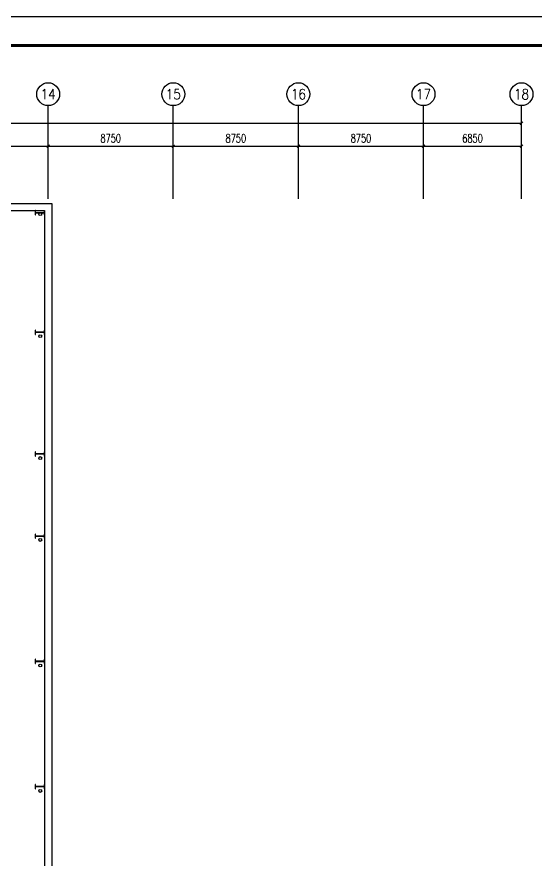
# Model space of a CAD drawing. Extents: x 69728788 to 150676229, y 20327566 to 43663798.
# Drawn here: x 75518701 to 75555016, y 20625041 to 20683966 of the extents above; entities that cross this region are included whole.
import ezdxf
from ezdxf.enums import TextEntityAlignment as Align

# ---------------------------------------------------------------- set-up
doc = ezdxf.new("R2010")
doc.units = 0
doc.header["$LTSCALE"] = 1000
doc.header["$MEASUREMENT"] = 0
doc.layers.get('0').update_dxf_attribs({"linetype": 'CONTINUOUS'})
doc.layers.get('DEFPOINTS').update_dxf_attribs({"linetype": 'CONTINUOUS'})
for name, color, linetype in [('AXIS', 3, 'CONTINUOUS'), ('AXIS_TEXT', 7, 'CONTINUOUS'), ('PUB_TITLE', 4, 'CONTINUOUS'), ('WALL', 6, 'CONTINUOUS'), ('钢柱', 3, 'CONTINUOUS'), ('雨水管', 4, 'CONTINUOUS')]:
    doc.layers.add(name, color=color, linetype=linetype)
doc.styles.add('_TCH_AXIS', font='COMPLEX', dxfattribs={"bigfont": 'GBCBIG'})
doc.styles.add('_TCH_DIM_T3', font='SIMPLEX', dxfattribs={"width": 0.705882, "bigfont": 'GBCBIG'})
doc.styles.add('COMPLEX', font='COMPLEX')
doc.dimstyles.new('_TCH_ARCH&&200', dxfattribs={"dimtxt": 595, "dimasz": 200, "dimexe": 500, "dimexo": 600, "dimgap": 252.5, "dimtad": 1, "dimdec": 0, "dimzin": 0, "dimdsep": 46, "dimtxsty": '_TCH_DIM_T3', "dimblk": 'ARCHTICK', "dimcen": 0.09, "dimclrt": 7, "dimazin": 2, "dimtfac": 1, "dimtdec": 0, "dimtix": 1, "dimtmove": 2, "dimatfit": 3, "dimfxl": 1, "dimtolj": 1, "dimtzin": 0, "dimarcsym": 0})

# ---------------------------------------------------------------- blocks, each defined once
blk = doc.blocks.new('ysg')
at = {"layer": '雨水管'}
for centre in [(75309274, 20670184), (75309274, 20661653), (75309274, 20653136), (75309274, 20647414), (75309274, 20638638), (75309274, 20629875)]:
    blk.add_circle(centre, 100, dxfattribs=at)
blk = doc.blocks.new('_ArchTick')
at = {"color": 0, "linetype": 'ByBlock', "const_width": 0.4}
blk.add_lwpolyline([(-0.5, -0.5), (0.5, 0.5)], dxfattribs=at)
blk = doc.blocks.new('*D52')
at = {"layer": 'AXIS', "color": 0, "lineweight": -2, "transparency": 16777216}
for p, q in [((75512891, 20672029), (75512891, 20675429)), ((75520891, 20672029), (75520891, 20675429)), ((75512891, 20674929), (75520891, 20674929))]:
    blk.add_line(p, q, dxfattribs=at)
at = {"layer": 'DEFPOINTS', "color": 0, "transparency": 16777216}
for p in [(75520891, 20674929), (75512891, 20671429), (75520891, 20671429)]:
    blk.add_point(p, dxfattribs=at)
at = {"layer": 'AXIS', "color": 0, "lineweight": -2, "transparency": 16777216, "xscale": 200, "yscale": 200, "zscale": 200, "rotation": 180}
blk.add_blockref('_ArchTick', (75512891, 20674929), dxfattribs=at)
at = {"layer": 'AXIS', "color": 0, "lineweight": -2, "transparency": 16777216, "xscale": 200, "yscale": 200, "zscale": 200}
blk.add_blockref('_ArchTick', (75520891, 20674929), dxfattribs=at)
at = {"layer": 'AXIS', "color": 7, "transparency": 16777216, "insert": (75516891, 20675479), "char_height": 595, "attachment_point": 5, "style": '_TCH_DIM_T3'}
blk.add_mtext('\\A1;8000', dxfattribs=at)
blk = doc.blocks.new('*D53')
at = {"layer": 'AXIS', "color": 0, "lineweight": -2, "transparency": 16777216}
for p, q in [((75520891, 20672029), (75520891, 20675429)), ((75529641, 20672029), (75529641, 20675429)), ((75520891, 20674929), (75529641, 20674929))]:
    blk.add_line(p, q, dxfattribs=at)
at = {"layer": 'DEFPOINTS', "color": 0, "transparency": 16777216}
for p in [(75529641, 20674929), (75520891, 20671429), (75529641, 20671429)]:
    blk.add_point(p, dxfattribs=at)
at = {"layer": 'AXIS', "color": 0, "lineweight": -2, "transparency": 16777216, "xscale": 200, "yscale": 200, "zscale": 200, "rotation": 180}
blk.add_blockref('_ArchTick', (75520891, 20674929), dxfattribs=at)
at = {"layer": 'AXIS', "color": 0, "lineweight": -2, "transparency": 16777216, "xscale": 200, "yscale": 200, "zscale": 200}
blk.add_blockref('_ArchTick', (75529641, 20674929), dxfattribs=at)
at = {"layer": 'AXIS', "color": 7, "transparency": 16777216, "insert": (75525266, 20675479), "char_height": 595, "attachment_point": 5, "style": '_TCH_DIM_T3'}
blk.add_mtext('\\A1;8750', dxfattribs=at)
blk = doc.blocks.new('*D54')
at = {"layer": 'AXIS', "color": 0, "lineweight": -2, "transparency": 16777216}
for p, q in [((75529641, 20672029), (75529641, 20675429)), ((75538391, 20672029), (75538391, 20675429)), ((75529641, 20674929), (75538391, 20674929))]:
    blk.add_line(p, q, dxfattribs=at)
at = {"layer": 'DEFPOINTS', "color": 0, "transparency": 16777216}
for p in [(75538391, 20674929), (75529641, 20671429), (75538391, 20671429)]:
    blk.add_point(p, dxfattribs=at)
at = {"layer": 'AXIS', "color": 0, "lineweight": -2, "transparency": 16777216, "xscale": 200, "yscale": 200, "zscale": 200, "rotation": 180}
blk.add_blockref('_ArchTick', (75529641, 20674929), dxfattribs=at)
at = {"layer": 'AXIS', "color": 0, "lineweight": -2, "transparency": 16777216, "xscale": 200, "yscale": 200, "zscale": 200}
blk.add_blockref('_ArchTick', (75538391, 20674929), dxfattribs=at)
at = {"layer": 'AXIS', "color": 7, "transparency": 16777216, "insert": (75534016, 20675479), "char_height": 595, "attachment_point": 5, "style": '_TCH_DIM_T3'}
blk.add_mtext('\\A1;8750', dxfattribs=at)
blk = doc.blocks.new('*D55')
at = {"layer": 'AXIS', "color": 0, "lineweight": -2, "transparency": 16777216}
for p, q in [((75538391, 20672029), (75538391, 20675429)), ((75547141, 20672029), (75547141, 20675429)), ((75538391, 20674929), (75547141, 20674929))]:
    blk.add_line(p, q, dxfattribs=at)
at = {"layer": 'DEFPOINTS', "color": 0, "transparency": 16777216}
for p in [(75547141, 20674929), (75538391, 20671429), (75547141, 20671429)]:
    blk.add_point(p, dxfattribs=at)
at = {"layer": 'AXIS', "color": 0, "lineweight": -2, "transparency": 16777216, "xscale": 200, "yscale": 200, "zscale": 200, "rotation": 180}
blk.add_blockref('_ArchTick', (75538391, 20674929), dxfattribs=at)
at = {"layer": 'AXIS', "color": 0, "lineweight": -2, "transparency": 16777216, "xscale": 200, "yscale": 200, "zscale": 200}
blk.add_blockref('_ArchTick', (75547141, 20674929), dxfattribs=at)
at = {"layer": 'AXIS', "color": 7, "transparency": 16777216, "insert": (75542766, 20675479), "char_height": 595, "attachment_point": 5, "style": '_TCH_DIM_T3'}
blk.add_mtext('\\A1;8750', dxfattribs=at)
blk = doc.blocks.new('*D56')
at = {"layer": 'AXIS', "color": 0, "lineweight": -2, "transparency": 16777216}
for p, q in [((75547141, 20672029), (75547141, 20675429)), ((75553991, 20672029), (75553991, 20675429)), ((75547141, 20674929), (75553991, 20674929))]:
    blk.add_line(p, q, dxfattribs=at)
at = {"layer": 'DEFPOINTS', "color": 0, "transparency": 16777216}
for p in [(75553991, 20674929), (75547141, 20671429), (75553991, 20671429)]:
    blk.add_point(p, dxfattribs=at)
at = {"layer": 'AXIS', "color": 0, "lineweight": -2, "transparency": 16777216, "xscale": 200, "yscale": 200, "zscale": 200, "rotation": 180}
blk.add_blockref('_ArchTick', (75547141, 20674929), dxfattribs=at)
at = {"layer": 'AXIS', "color": 0, "lineweight": -2, "transparency": 16777216, "xscale": 200, "yscale": 200, "zscale": 200}
blk.add_blockref('_ArchTick', (75553991, 20674929), dxfattribs=at)
at = {"layer": 'AXIS', "color": 7, "transparency": 16777216, "insert": (75550566, 20675479), "char_height": 595, "attachment_point": 5, "style": '_TCH_DIM_T3'}
blk.add_mtext('\\A1;6850', dxfattribs=at)
blk = doc.blocks.new('*D57')
at = {"layer": 'AXIS', "color": 0, "lineweight": -2, "transparency": 16777216}
for p, q in [((75447891, 20672029), (75447891, 20677029)), ((75553991, 20672029), (75553991, 20677029)), ((75447891, 20676529), (75553991, 20676529))]:
    blk.add_line(p, q, dxfattribs=at)
at = {"layer": 'DEFPOINTS', "color": 0, "transparency": 16777216}
for p in [(75553991, 20676529), (75447891, 20671429), (75553991, 20671429)]:
    blk.add_point(p, dxfattribs=at)
at = {"layer": 'AXIS', "color": 0, "lineweight": -2, "transparency": 16777216, "xscale": 200, "yscale": 200, "zscale": 200, "rotation": 180}
blk.add_blockref('_ArchTick', (75447891, 20676529), dxfattribs=at)
at = {"layer": 'AXIS', "color": 0, "lineweight": -2, "transparency": 16777216, "xscale": 200, "yscale": 200, "zscale": 200}
blk.add_blockref('_ArchTick', (75553991, 20676529), dxfattribs=at)
at = {"layer": 'AXIS', "color": 7, "transparency": 16777216, "insert": (75500941, 20677079), "char_height": 595, "attachment_point": 5, "style": '_TCH_DIM_T3'}
blk.add_mtext('\\A1;106100', dxfattribs=at)
blk = doc.blocks.new('_AXISO')
blk.add_circle((0, 0), 0.5)
at = {"layer": 'AXIS_TEXT', "style": 'COMPLEX', "width": 1.041667}
blk.add_attdef('A', text='', height=0.56, dxfattribs=at).set_placement((-0.25, -0.28), (0.25, -0.28), align=Align.FIT)

msp = doc.modelspace()

# ---------------------------------------------------------------- linework, layer by layer
at = {"layer": 'AXIS'}
for p, q in [((75520891.2, 20671262.3), (75520891.2, 20677762.3)), ((75529641.2, 20671262.3), (75529641.2, 20677762.3)), ((75538391.2, 20671262.3), (75538391.2, 20677762.3)), ((75547141.2, 20671262.3), (75547141.2, 20677762.3)), ((75553991.2, 20671262.3), (75553991.2, 20677762.3))]:
    msp.add_line(p, q, dxfattribs=at)
at = {"layer": 'PUB_TITLE'}
msp.add_lwpolyline([(75430225.1, 20565166.1), (75598425.1, 20565166.1), (75598425.1, 20683966.1), (75430225.1, 20683966.1)], close=True, dxfattribs=at)
at = {"layer": 'PUB_TITLE', "const_width": 200}
msp.add_lwpolyline([(75435225.1, 20567166.1), (75596425.1, 20567166.1), (75596425.1, 20681966.1), (75435225.1, 20681966.1)], close=True, dxfattribs=at)
at = {"layer": 'WALL'}
for p, q in [((75447641.2, 20670929.3), (75521141.2, 20670929.3)), ((75521141.2, 20670929.3), (75521141.2, 20613354.3)), ((75448141.2, 20670429.3), (75520641.2, 20670429.3)), ((75520641.2, 20670429.3), (75520641.2, 20613054.3))]:
    msp.add_line(p, q, dxfattribs=at)
at = {"layer": '钢柱'}
for points in [[(75519991.2, 20670429.3), (75519991.2, 20670129.3), (75520003.2, 20670129.3), (75520003.2, 20670275.3), (75520629.2, 20670275.3), (75520629.2, 20670129.3), (75520641.2, 20670129.3), (75520641.2, 20670429.3), (75520629.2, 20670429.3), (75520629.2, 20670283.3), (75520003.2, 20670283.3), (75520003.2, 20670429.3)], [(75519991.2, 20662079.3), (75519991.2, 20661779.3), (75520003.2, 20661779.3), (75520003.2, 20661925.3), (75520629.2, 20661925.3), (75520629.2, 20661779.3), (75520641.2, 20661779.3), (75520641.2, 20662079.3), (75520629.2, 20662079.3), (75520629.2, 20661933.3), (75520003.2, 20661933.3), (75520003.2, 20662079.3)], [(75519991.2, 20653579.3), (75519991.2, 20653279.3), (75520003.2, 20653279.3), (75520003.2, 20653425.3), (75520629.2, 20653425.3), (75520629.2, 20653279.3), (75520641.2, 20653279.3), (75520641.2, 20653579.3), (75520629.2, 20653579.3), (75520629.2, 20653433.3), (75520003.2, 20653433.3), (75520003.2, 20653579.3)], [(75519991.2, 20647829.3), (75519991.2, 20647529.3), (75520003.2, 20647529.3), (75520003.2, 20647675.3), (75520629.2, 20647675.3), (75520629.2, 20647529.3), (75520641.2, 20647529.3), (75520641.2, 20647829.3), (75520629.2, 20647829.3), (75520629.2, 20647683.3), (75520003.2, 20647683.3), (75520003.2, 20647829.3)], [(75519991.2, 20639079.3), (75519991.2, 20638779.3), (75520003.2, 20638779.3), (75520003.2, 20638925.3), (75520629.2, 20638925.3), (75520629.2, 20638779.3), (75520641.2, 20638779.3), (75520641.2, 20639079.3), (75520629.2, 20639079.3), (75520629.2, 20638933.3), (75520003.2, 20638933.3), (75520003.2, 20639079.3)], [(75519991.2, 20630329.3), (75519991.2, 20630029.3), (75520003.2, 20630029.3), (75520003.2, 20630175.3), (75520629.2, 20630175.3), (75520629.2, 20630029.3), (75520641.2, 20630029.3), (75520641.2, 20630329.3), (75520629.2, 20630329.3), (75520629.2, 20630183.3), (75520003.2, 20630183.3), (75520003.2, 20630329.3)]]:
    msp.add_lwpolyline(points, close=True, dxfattribs=at)

# ---------------------------------------------------------------- block references
msp.add_blockref('ysg', (211067.7, 0))
at = {"layer": 'AXIS'}
ref = msp.add_blockref('_AXISO', (75520891.2, 20678562.3), dxfattribs=dict(at, xscale=1600, yscale=1600, zscale=1600))
ref.add_attrib('A', '14', dxfattribs={"layer": 'AXIS_TEXT', "height": 716.69, "style": '_TCH_AXIS', "width": 1.002424}).set_placement((75520360.9, 20678204), (75521421.4, 20678204), align=Align.FIT)
ref = msp.add_blockref('_AXISO', (75529641.2, 20678562.3), dxfattribs=dict(at, xscale=1600, yscale=1600, zscale=1600))
ref.add_attrib('A', '15', dxfattribs={"layer": 'AXIS_TEXT', "height": 716.69, "style": '_TCH_AXIS', "width": 1.071557}).set_placement((75529110.9, 20678204), (75530171.4, 20678204), align=Align.FIT)
ref = msp.add_blockref('_AXISO', (75538391.2, 20678562.3), dxfattribs=dict(at, xscale=1600, yscale=1600, zscale=1600))
ref.add_attrib('A', '16', dxfattribs={"layer": 'AXIS_TEXT', "height": 722.35, "style": '_TCH_AXIS', "width": 1.05931}).set_placement((75537862.8, 20678201.1), (75538919.5, 20678201.1), align=Align.FIT)
ref = msp.add_blockref('_AXISO', (75547141.2, 20678562.3), dxfattribs=dict(at, xscale=1600, yscale=1600, zscale=1600))
ref.add_attrib('A', '17', dxfattribs={"layer": 'AXIS_TEXT', "height": 716.69, "style": '_TCH_AXIS', "width": 1.071557}).set_placement((75546610.9, 20678204), (75547671.4, 20678204), align=Align.FIT)
ref = msp.add_blockref('_AXISO', (75553991.2, 20678562.3), dxfattribs=dict(at, xscale=1600, yscale=1600, zscale=1600))
ref.add_attrib('A', '18', dxfattribs={"layer": 'AXIS_TEXT', "height": 722.35, "style": '_TCH_AXIS', "width": 1.05931}).set_placement((75553462.8, 20678201.1), (75554519.5, 20678201.1), align=Align.FIT)

# ---------------------------------------------------------------- dimensions: what is measured, and where the dimension line sits
for p1, p2, distance, picture, middle in [((75447891.2, 20671429.3), (75553991.2, 20671429.3), 5100, '*D57', (75500941.2, 20677079.3)), ((75512891.2, 20671429.3), (75520891.2, 20671429.3), 3500, '*D52', (75516891.2, 20675479.3)), ((75520891.2, 20671429.3), (75529641.2, 20671429.3), 3500, '*D53', (75525266.2, 20675479.3)), ((75529641.2, 20671429.3), (75538391.2, 20671429.3), 3500, '*D54', (75534016.2, 20675479.3)), ((75538391.2, 20671429.3), (75547141.2, 20671429.3), 3500, '*D55', (75542766.2, 20675479.3)), ((75547141.2, 20671429.3), (75553991.2, 20671429.3), 3500, '*D56', (75550566.2, 20675479.3))]:
    dim = msp.add_aligned_dim(p1=p1, p2=p2, distance=distance, dimstyle='_TCH_ARCH&&200', dxfattribs=at)
    dim.commit()
    dim.dimension.update_dxf_attribs({"geometry": picture, "text_midpoint": middle})

doc.saveas('drawing.dxf')
